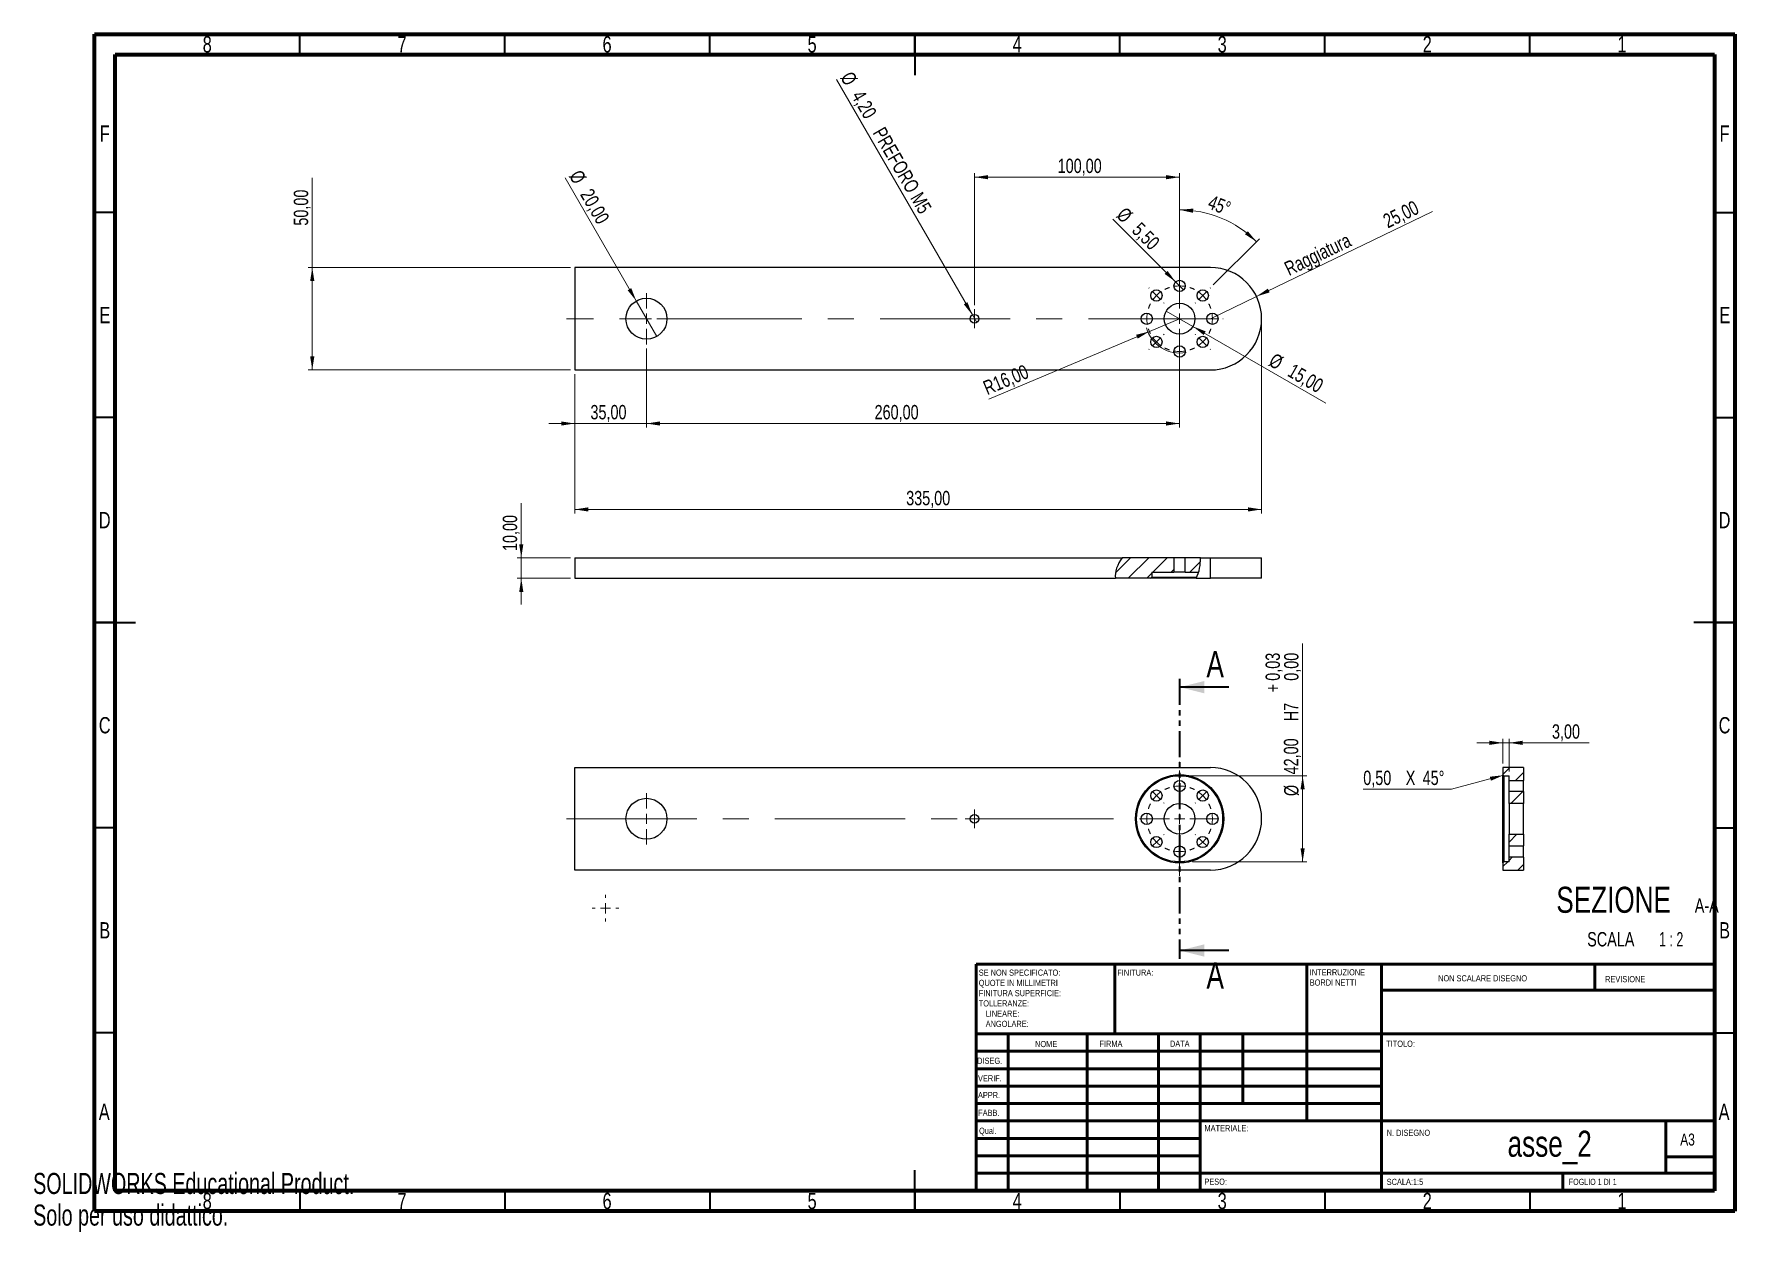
# Model space of a CAD drawing. Header units: millimetres. Extents: x 0 to 415, y 0 to 292.
import ezdxf

# ---------------------------------------------------------------- set-up
doc = ezdxf.new("R2010")
doc.units = ezdxf.units.MM
doc.linetypes.add('CENTERX2', pattern=[20.32, 12.7, -2.54, 2.54, -2.54])
doc.linetypes.add('PHANTOM', pattern=[12.7, 6.35, -1.27, 1.27, -1.27, 1.27, -1.27])
doc.styles.add('SLDTEXTSTYLE0', font='TXT', dxfattribs={"width": 0.75})
doc.styles.add('SLDTEXTSTYLE1', font='TXT', dxfattribs={"width": 0.692308})
doc.styles.add('SLDTEXTSTYLE2', font='TXT', dxfattribs={"width": 0.65})
doc.styles.add('SLDTEXTSTYLE3', font='TXT', dxfattribs={"width": 0.7})
doc.dimstyles.new('SLDDIMSTYLE0', dxfattribs={"dimtxt": 3.5, "dimasz": 3.302, "dimexe": 0, "dimexo": 0.0625, "dimgap": 0.875, "dimtad": 1, "dimlfac": 2, "dimrnd": 1e-09, "dimzin": 12, "dimdsep": 46, "dimtxsty": 'SLDTEXTSTYLE0', "dimblk1": 'NONE', "dimsah": 1, "dimcen": 0, "dimadec": 0, "dimazin": 3, "dimtfac": 1, "dimtmove": 0, "dimatfit": 3, "dimldrblk": 'NONE', "dimfxl": 0, "dimfrac": 2, "dimtolj": 1, "dimtzin": 12, "dimarcsym": 0})
doc.dimstyles.new('SLDDIMSTYLE1', dxfattribs={"dimtxt": 3.5, "dimasz": 3.302, "dimexe": 0, "dimexo": 0.0625, "dimgap": 0.875, "dimtad": 1, "dimdec": 4, "dimlfac": 2, "dimzin": 12, "dimdsep": 46, "dimtxsty": 'SLDTEXTSTYLE0', "dimsah": 1, "dimcen": 0.09, "dimazin": 3, "dimtfac": 1, "dimtofl": 0, "dimtmove": 0, "dimatfit": 3, "dimfxl": 0, "dimfrac": 2, "dimtolj": 1, "dimtzin": 12, "dimarcsym": 0})
doc.dimstyles.new('SLDDIMSTYLE2', dxfattribs={"dimtxt": 3.5, "dimasz": 3.302, "dimexe": 0, "dimexo": 0.0625, "dimgap": 0.875, "dimtad": 1, "dimlfac": 2, "dimrnd": 1e-09, "dimzin": 12, "dimdsep": 46, "dimtxsty": 'SLDTEXTSTYLE0', "dimsah": 1, "dimcen": 0, "dimadec": 0, "dimazin": 3, "dimtfac": 1, "dimtofl": 0, "dimtmove": 0, "dimatfit": 3, "dimfxl": 0, "dimfrac": 2, "dimtolj": 1, "dimtzin": 12, "dimarcsym": 0})
doc.dimstyles.new('SLDDIMSTYLE3', dxfattribs={"dimtxt": 3.5, "dimasz": 3.302, "dimexe": 0, "dimexo": 0.0625, "dimgap": 0.875, "dimtad": 1, "dimlfac": 2, "dimrnd": 1e-09, "dimzin": 12, "dimdsep": 46, "dimtxsty": 'SLDTEXTSTYLE0', "dimsah": 1, "dimcen": 0, "dimadec": 0, "dimazin": 3, "dimtfac": 1, "dimtofl": 0, "dimtmove": 0, "dimatfit": 3, "dimfxl": 0, "dimfrac": 2, "dimtolj": 1, "dimtzin": 12, "dimarcsym": 0})
doc.dimstyles.new('SLDDIMSTYLE4', dxfattribs={"dimtxt": 3.5, "dimasz": 3.302, "dimexe": 0, "dimexo": 0.0625, "dimgap": 0.875, "dimtad": 1, "dimlfac": 2, "dimrnd": 1e-09, "dimzin": 12, "dimdsep": 46, "dimtxsty": 'SLDTEXTSTYLE0', "dimsah": 1, "dimcen": 0.09, "dimadec": 0, "dimazin": 3, "dimtfac": 1, "dimtofl": 0, "dimtmove": 0, "dimatfit": 3, "dimfxl": 0, "dimfrac": 2, "dimtolj": 1, "dimtzin": 12, "dimarcsym": 0})
doc.dimstyles.new('SLDDIMSTYLE5', dxfattribs={"dimtxt": 3.5, "dimasz": 3.302, "dimexe": 0, "dimexo": 0.0625, "dimgap": 0.875, "dimtad": 1, "dimlfac": 2, "dimrnd": 1e-09, "dimzin": 12, "dimdsep": 46, "dimtxsty": 'SLDTEXTSTYLE0', "dimsah": 1, "dimcen": 0.09, "dimadec": 0, "dimazin": 3, "dimtfac": 1, "dimtmove": 0, "dimatfit": 0, "dimfxl": 0, "dimfrac": 2, "dimtolj": 1, "dimtzin": 12, "dimarcsym": 0})
doc.dimstyles.new('SLDDIMSTYLE6', dxfattribs={"dimtxt": 3.5, "dimasz": 3.302, "dimexe": 0, "dimexo": 0.0625, "dimgap": 0.875, "dimtad": 1, "dimlfac": 2, "dimrnd": 1e-09, "dimzin": 12, "dimdsep": 46, "dimtxsty": 'SLDTEXTSTYLE0', "dimblk1": 'NONE', "dimsah": 1, "dimcen": 0, "dimadec": 0, "dimazin": 3, "dimtfac": 1, "dimtmove": 0, "dimatfit": 3, "dimldrblk": 'NONE', "dimfxl": 0, "dimfrac": 2, "dimtolj": 1, "dimtzin": 12, "dimarcsym": 0})
doc.dimstyles.new('SLDDIMSTYLE7', dxfattribs={"dimtxt": 3.5, "dimasz": 3.302, "dimexe": 0, "dimexo": 0.0625, "dimgap": 0.875, "dimtad": 1, "dimlfac": 2, "dimrnd": 1e-09, "dimzin": 12, "dimdsep": 46, "dimtxsty": 'SLDTEXTSTYLE0', "dimsah": 1, "dimcen": 0.09, "dimadec": 0, "dimazin": 3, "dimtol": 1, "dimtp": 0.025, "dimtfac": 1, "dimtofl": 0, "dimtmove": 0, "dimatfit": 3, "dimfxl": 0, "dimfrac": 2, "dimtolj": 1, "dimarcsym": 0})

# ---------------------------------------------------------------- blocks, each defined once
blk = doc.blocks.new('SW_NOTE_0')
at = {"color": 0, "linetype": 'Continuous', "lineweight": 0, "char_height": 1.5, "attachment_point": 1, "style": 'SLDTEXTSTYLE0'}
for s, insert in [('SE NON SPECIFICATO:', (0, 1.93)), ('QUOTE IN MILLIMETRI', (0, -0.57)), ('FINITURA SUPERFICIE:', (0, -3.07)), ('TOLLERANZE:', (0, -5.57)), ('LINEARE:', (1.69, -8.07)), ('ANGOLARE:', (1.69, -10.57))]:
    blk.add_mtext(s, dxfattribs=dict(at, insert=insert))
blk = doc.blocks.new('SW_NOTE_0_1')
at = {"color": 0, "linetype": 'Continuous', "lineweight": 0, "char_height": 1.5, "attachment_point": 1, "style": 'SLDTEXTSTYLE0'}
for s, insert in [('INTERRUZIONE', (0, 1.93)), ('BORDI NETTI', (0, -0.57))]:
    blk.add_mtext(s, dxfattribs=dict(at, insert=insert))
blk = doc.blocks.new('_D')
at = {"color": 7, "linetype": 'Continuous', "lineweight": 0}
for q in [(263.26, 246.9), (280.54, 229.62)]:
    blk.add_line((278.6, 231.57), q, dxfattribs=at)
at = {"color": 7, "linetype": 'Continuous', "lineweight": 18}
blk.add_solid([(278.6, 231.57), (276.62, 234.26), (275.9, 233.54)], dxfattribs=at)
at = {"color": 7, "linetype": 'Continuous', "lineweight": 18, "char_height": 3.5, "attachment_point": 1, "rotation": 315, "style": 'SLDTEXTSTYLE0'}
for s, insert in [('%%c', (266.42, 250.06)), ('5,50', (270.19, 246.37))]:
    blk.add_mtext(s, dxfattribs=dict(at, insert=insert))
blk = doc.blocks.new('_None')
blk = doc.blocks.new('_D_1')
at = {"color": 7, "linetype": 'Continuous', "lineweight": 0}
for p, q in [((279.57, 228.6), (279.57, 250.13)), ((287.79, 230.82), (299.04, 242.07))]:
    blk.add_line(p, q, dxfattribs=at)
at = {"color": 7, "linetype": 'Continuous', "lineweight": 18}
blk.add_arc((279.57, 222.6), 26.54, 45, 90, dxfattribs=at)
for points in [[(279.57, 249.13), (282.83, 248.42), (282.9, 249.44)], [(298.34, 241.36), (296.2, 243.93), (295.52, 243.17)]]:
    blk.add_solid(points, dxfattribs=at)
at = {"color": 7, "linetype": 'Continuous', "lineweight": 18, "insert": (287.44, 252.84), "char_height": 3.5, "attachment_point": 1, "rotation": 338.9377, "style": 'SLDTEXTSTYLE0'}
blk.add_mtext('45°', dxfattribs=at)
blk = doc.blocks.new('_D_2')
at = {"color": 7, "linetype": 'Continuous', "lineweight": 0}
for q in [(276.32, 224.47), (315.19, 202.03)]:
    blk.add_line((282.82, 220.72), q, dxfattribs=at)
at = {"color": 7, "linetype": 'Continuous', "lineweight": 18}
blk.add_solid([(282.82, 220.72), (285.42, 218.63), (285.93, 219.51)], dxfattribs=at)
at = {"color": 7, "linetype": 'Continuous', "lineweight": 18, "char_height": 3.5, "attachment_point": 1, "rotation": 330, "style": 'SLDTEXTSTYLE0'}
for s, insert in [('%%c', (302.79, 214.39)), ('15,00', (307.39, 211.8))]:
    blk.add_mtext(s, dxfattribs=dict(at, insert=insert))
blk = doc.blocks.new('_D_3')
at = {"color": 7, "linetype": 'Continuous', "lineweight": 0}
for q in [(279.57, 222.6), (233.06, 203)]:
    blk.add_line((272.2, 219.49), q, dxfattribs=at)
at = {"color": 7, "linetype": 'Continuous', "lineweight": 18}
blk.add_arc((279.57, 222.6), 8.38, 195.7221, 281.1367, dxfattribs=at)
blk.add_solid([(272.2, 219.49), (268.96, 218.67), (269.35, 217.74)], dxfattribs=at)
at = {"color": 7, "linetype": 'Continuous', "lineweight": 18, "insert": (231.31, 207.15), "char_height": 3.5, "attachment_point": 1, "rotation": 22.8472, "style": 'SLDTEXTSTYLE0'}
blk.add_mtext('R16,00', dxfattribs=at)
blk = doc.blocks.new('_D_4')
at = {"color": 7, "linetype": 'Continuous', "lineweight": 0}
for q in [(341.26, 248.74), (287.07, 222.6)]:
    blk.add_line((298.33, 228.03), q, dxfattribs=at)
at = {"color": 7, "linetype": 'Continuous', "lineweight": 18}
blk.add_solid([(298.33, 228.03), (301.52, 229), (301.08, 229.92)], dxfattribs=at)
at = {"color": 7, "linetype": 'Continuous', "lineweight": 18, "char_height": 3.5, "attachment_point": 1, "rotation": 25.7558, "style": 'SLDTEXTSTYLE0'}
for s, insert in [('25,00', (328.82, 247.74)), ('Raggiatura', (304.75, 236.13))]:
    blk.add_mtext(s, dxfattribs=dict(at, insert=insert))
blk = doc.blocks.new('_D_5')
at = {"color": 7, "linetype": 'Continuous', "lineweight": 0}
for p, q in [((68.07, 235.1), (68.07, 256.91)), ((131.07, 235.1), (67.07, 235.1)), ((68.07, 235.1), (68.07, 210.1)), ((131.07, 210.1), (67.07, 210.1))]:
    blk.add_line(p, q, dxfattribs=at)
at = {"color": 7, "linetype": 'Continuous', "lineweight": 18}
for points in [[(68.07, 235.1), (67.56, 231.79), (68.58, 231.79)], [(68.07, 210.1), (68.58, 213.4), (67.56, 213.4)]]:
    blk.add_solid(points, dxfattribs=at)
at = {"color": 7, "linetype": 'Continuous', "lineweight": 18, "insert": (63.56, 245.28), "char_height": 3.5, "attachment_point": 1, "rotation": 90, "style": 'SLDTEXTSTYLE0'}
blk.add_mtext('50,00', dxfattribs=at)
blk = doc.blocks.new('_D_6')
at = {"color": 7, "linetype": 'Continuous', "lineweight": 0}
for p, q in [((299.57, 221.6), (299.57, 175.1)), ((132.07, 209.1), (132.07, 175.1)), ((132.07, 176.1), (299.57, 176.1))]:
    blk.add_line(p, q, dxfattribs=at)
at = {"color": 7, "linetype": 'Continuous', "lineweight": 18}
for points in [[(132.07, 176.1), (135.37, 175.59), (135.37, 176.6)], [(299.57, 176.1), (296.27, 176.6), (296.27, 175.59)]]:
    blk.add_solid(points, dxfattribs=at)
at = {"color": 7, "linetype": 'Continuous', "lineweight": 18, "insert": (212.9, 180.61), "char_height": 3.5, "attachment_point": 1, "style": 'SLDTEXTSTYLE0'}
blk.add_mtext('335,00', dxfattribs=at)
blk = doc.blocks.new('_D_7')
at = {"color": 7, "linetype": 'Continuous', "lineweight": 0}
for p, q in [((279.57, 216.6), (279.57, 196.04)), ((149.57, 215.35), (149.57, 196.04)), ((149.57, 197.04), (279.57, 197.04))]:
    blk.add_line(p, q, dxfattribs=at)
at = {"color": 7, "linetype": 'Continuous', "lineweight": 18}
for points in [[(149.57, 197.04), (152.87, 196.54), (152.87, 197.55)], [(279.57, 197.04), (276.27, 197.55), (276.27, 196.54)]]:
    blk.add_solid(points, dxfattribs=at)
at = {"color": 7, "linetype": 'Continuous', "lineweight": 18, "insert": (205.19, 201.56), "char_height": 3.5, "attachment_point": 1, "style": 'SLDTEXTSTYLE0'}
blk.add_mtext('260,00', dxfattribs=at)
blk = doc.blocks.new('_D_8')
at = {"color": 7, "linetype": 'Continuous', "lineweight": 0}
for q in [(129.73, 256.96), (152.07, 218.26)]:
    blk.add_line((147.07, 226.93), q, dxfattribs=at)
at = {"color": 7, "linetype": 'Continuous', "lineweight": 18}
blk.add_solid([(147.07, 226.93), (145.86, 230.04), (144.98, 229.53)], dxfattribs=at)
at = {"color": 7, "linetype": 'Continuous', "lineweight": 18, "char_height": 3.5, "attachment_point": 1, "rotation": 300, "style": 'SLDTEXTSTYLE0'}
for s, insert in [('%%c', (133.63, 259.21)), ('20,00', (136.31, 254.66))]:
    blk.add_mtext(s, dxfattribs=dict(at, insert=insert))
blk = doc.blocks.new('_D_9')
at = {"color": 7, "linetype": 'Continuous', "lineweight": 0}
for p, q in [((229.57, 225.9), (229.57, 258.1)), ((279.57, 228.6), (279.57, 258.1)), ((229.57, 257.1), (279.57, 257.1))]:
    blk.add_line(p, q, dxfattribs=at)
at = {"color": 7, "linetype": 'Continuous', "lineweight": 18}
for points in [[(229.57, 257.1), (232.87, 256.59), (232.87, 257.6)], [(279.57, 257.1), (276.27, 257.6), (276.27, 256.59)]]:
    blk.add_solid(points, dxfattribs=at)
at = {"color": 7, "linetype": 'Continuous', "lineweight": 18, "insert": (249.84, 261.61), "char_height": 3.5, "attachment_point": 1, "style": 'SLDTEXTSTYLE0'}
blk.add_mtext('100,00', dxfattribs=at)
blk = doc.blocks.new('_D_10')
at = {"color": 7, "linetype": 'Continuous', "lineweight": 0}
for p, q in [((149.57, 215.35), (149.57, 196.04)), ((132.07, 209.1), (132.07, 196.04)), ((132.07, 197.04), (125.72, 197.04)), ((132.07, 197.04), (149.57, 197.04)), ((149.57, 197.04), (155.92, 197.04))]:
    blk.add_line(p, q, dxfattribs=at)
at = {"color": 7, "linetype": 'Continuous', "lineweight": 18}
for points in [[(132.07, 197.04), (128.77, 197.55), (128.77, 196.54)], [(149.57, 197.04), (152.87, 196.54), (152.87, 197.55)]]:
    blk.add_solid(points, dxfattribs=at)
at = {"color": 7, "linetype": 'Continuous', "lineweight": 18, "insert": (135.91, 201.56), "char_height": 3.5, "attachment_point": 1, "style": 'SLDTEXTSTYLE0'}
blk.add_mtext('35,00', dxfattribs=at)
blk = doc.blocks.new('_D_11')
at = {"color": 7, "linetype": 'Continuous', "lineweight": 0}
for q in [(195.88, 280.95), (230.09, 221.69)]:
    blk.add_line((229.04, 223.5), q, dxfattribs=at)
at = {"color": 7, "linetype": 'Continuous', "lineweight": 18}
blk.add_solid([(229.04, 223.5), (227.83, 226.62), (226.95, 226.11)], dxfattribs=at)
at = {"color": 7, "linetype": 'Continuous', "lineweight": 18, "char_height": 3.5, "attachment_point": 1, "rotation": 300, "style": 'SLDTEXTSTYLE0'}
for s, insert in [('%%c', (199.78, 283.2)), ('4,20', (202.47, 278.66)), ('PREFORO M5', (207.65, 269.68))]:
    blk.add_mtext(s, dxfattribs=dict(at, insert=insert))
blk = doc.blocks.new('SW_CENTERMARKSYMBOL_0')
at = {"color": 0, "linetype": 'Continuous', "lineweight": 18}
for p, q in [((0, 2.5), (0, 5)), ((-2.5, 0), (-5, 0)), ((0, 0), (-1.25, 0)), ((0, 0), (0, 1.25)), ((0, 0), (0, -1.25)), ((0, 0), (1.25, 0)), ((2.5, 0), (5, 0)), ((0, -2.5), (0, -5))]:
    blk.add_line(p, q, dxfattribs=at)
blk = doc.blocks.new('SW_CENTERMARKSYMBOL_1')
at = {"color": 0, "linetype": 'Continuous', "lineweight": 18}
for p, q in [((5.66, 4.84), (5.66, 4.97)), ((-1.77, 1.77), (-1.86, 1.86)), ((0, 0), (-0.88, 0.88)), ((0, 0), (0.88, -0.88)), ((5.66, -3.16), (5.66, 3.59)), ((5.66, 2.34), (5.66, 3.59)), ((5.66, 2.34), (5.66, 1.09)), ((11.31, 0), (12.2, 0.88)), ((13.08, 1.77), (13.17, 1.86)), ((1.77, -1.77), (1.86, -1.86)), ((5.66, -0.16), (5.66, -0.28)), ((9.55, -1.77), (9.46, -1.86)), ((11.31, 0), (10.43, -0.88)), ((-4.84, -5.66), (-4.97, -5.66)), ((3.16, -5.66), (-3.59, -5.66)), ((-2.34, -5.66), (-3.59, -5.66)), ((-2.34, -5.66), (-1.09, -5.66)), ((0.16, -5.66), (0.28, -5.66)), ((5.66, -5.66), (4.41, -5.66)), ((5.66, -5.66), (5.66, -4.41)), ((5.66, -5.66), (5.66, -6.91)), ((5.66, -5.66), (6.91, -5.66)), ((5.66, -8.16), (5.66, -14.91)), ((8.16, -5.66), (14.91, -5.66)), ((11.16, -5.66), (11.03, -5.66)), ((13.66, -5.66), (12.41, -5.66)), ((13.66, -5.66), (14.91, -5.66)), ((16.16, -5.66), (16.28, -5.66)), ((0, -11.31), (-0.88, -12.2)), ((0, -11.31), (0.88, -10.43)), ((1.77, -9.55), (1.86, -9.46)), ((5.66, -11.16), (5.66, -11.03)), ((5.66, -13.66), (5.66, -12.41)), ((9.55, -9.55), (9.46, -9.46)), ((11.31, -11.31), (10.43, -10.43)), ((11.31, -11.31), (12.2, -12.2)), ((-1.77, -13.08), (-1.86, -13.17)), ((5.66, -13.66), (5.66, -14.91)), ((5.66, -16.16), (5.66, -16.28)), ((13.08, -13.08), (13.17, -13.17))]:
    blk.add_line(p, q, dxfattribs=at)
at = {"color": 0, "linetype": 'Continuous', "lineweight": 0}
for start, end in [(135, 143.9525), (126.0475, 135), (90, 98.9525), (81.0475, 90), (45, 53.9525), (36.0475, 45), (171.0475, 180), (180, 188.9525), (0, 8.9525), (351.0475, 0), (216.0475, 225), (225, 233.9525), (306.0475, 315), (315, 323.9525), (261.0475, 270), (270, 278.9525)]:
    blk.add_arc((5.66, -5.66), 8, start, end, dxfattribs=at)
at = {"color": 0, "linetype": 'CENTERX2', "lineweight": 0}
for start, end in [(107.9049, 117.0951), (62.9049, 72.0951), (152.9049, 162.0951), (17.9049, 27.0951), (197.9049, 207.0951), (332.9049, 342.0951), (242.9049, 252.0951), (287.9049, 297.0951)]:
    blk.add_arc((5.66, -5.66), 8, start, end, dxfattribs=at)
blk = doc.blocks.new('SW_CENTERMARKSYMBOL_2')
at = {"color": 0, "linetype": 'Continuous', "lineweight": 18}
for p, q in [((0, 2.5), (0, 6.25)), ((-2.5, 0), (-6.25, 0)), ((0, 0), (-1.25, 0)), ((0, 0), (0, 1.25)), ((0, 0), (0, -1.25)), ((0, 0), (1.25, 0)), ((2.5, 0), (6.25, 0)), ((0, -2.5), (0, -6.25))]:
    blk.add_line(p, q, dxfattribs=at)
blk = doc.blocks.new('SW_CENTERMARKSYMBOL_3')
at = {"color": 0, "linetype": 'Continuous', "lineweight": 18}
for p, q in [((-1.25, 0), (-2.3, 0)), ((0, 0), (-1.25, 0)), ((0, 1.25), (0, 2.3)), ((0, 0), (0, 1.25)), ((0, 0), (0, -1.25)), ((0, 0), (1.25, 0)), ((1.25, 0), (2.3, 0)), ((0, -1.25), (0, -2.3))]:
    blk.add_line(p, q, dxfattribs=at)
blk = doc.blocks.new('_D_12')
at = {"color": 7, "linetype": 'Continuous', "lineweight": 0}
for p, q in [((119.04, 164.3), (119.04, 177.59)), ((131.07, 164.3), (118.04, 164.3)), ((119.04, 164.3), (119.04, 159.3)), ((131.07, 159.3), (118.04, 159.3)), ((119.04, 159.3), (119.04, 152.95))]:
    blk.add_line(p, q, dxfattribs=at)
at = {"color": 7, "linetype": 'Continuous', "lineweight": 18}
for points in [[(119.04, 164.3), (119.54, 167.61), (118.53, 167.61)], [(119.04, 159.3), (118.53, 156), (119.54, 156)]]:
    blk.add_solid(points, dxfattribs=at)
at = {"color": 7, "linetype": 'Continuous', "lineweight": 18, "insert": (114.52, 165.95), "char_height": 3.5, "attachment_point": 1, "rotation": 90, "style": 'SLDTEXTSTYLE0'}
blk.add_mtext('10,00', dxfattribs=at)
blk = doc.blocks.new('_D_13')
at = {"color": 7, "linetype": 'Continuous', "lineweight": 0}
for p, q in [((309.57, 111.17), (309.57, 143.37)), ((280.57, 111.17), (310.57, 111.17)), ((309.57, 111.17), (309.57, 90.17)), ((282.69, 90.17), (310.57, 90.17))]:
    blk.add_line(p, q, dxfattribs=at)
at = {"color": 7, "linetype": 'Continuous', "lineweight": 18}
for points in [[(309.57, 111.17), (309.06, 107.86), (310.08, 107.86)], [(309.57, 90.17), (310.08, 93.47), (309.06, 93.47)]]:
    blk.add_solid(points, dxfattribs=at)
at = {"color": 7, "linetype": 'Continuous', "lineweight": 18, "char_height": 3.5, "attachment_point": 1, "rotation": 90, "style": 'SLDTEXTSTYLE0'}
for s, insert in [('0,03', (300.53, 134.32)), ('0,00', (305.06, 134.32)), ('+', (300.53, 131.49)), ('H7', (305, 124.44)), ('42,00', (305, 111.49)), ('%%c', (305.06, 106.21))]:
    blk.add_mtext(s, dxfattribs=dict(at, insert=insert))
blk = doc.blocks.new('SW_CENTERMARKSYMBOL_4')
at = {"color": 0, "linetype": 'Continuous', "lineweight": 18}
for p, q in [((0, 2.5), (0, 3.375)), ((0, 0), (0, 1.25)), ((0, 0), (0, -1.25)), ((0, -2.5), (0, -3.375)), ((0, -18.5), (0, -17.625)), ((0, -21), (0, -19.75)), ((0, -21), (0, -22.25)), ((0, -23.5), (0, -24.375))]:
    blk.add_line(p, q, dxfattribs=at)
at = {"color": 0, "linetype": 'Continuous', "lineweight": 0}
for start, end in [(90, 96.82093), (83.17907, 90), (263.17907, 270), (270, 276.82093)]:
    blk.add_arc((0, -10.5), 10.5, start, end, dxfattribs=at)
at = {"color": 0, "linetype": 'CENTERX2', "lineweight": 0}
for start, end in [(103.64185, 256.35815), (283.64185, 76.35815)]:
    blk.add_arc((0, -10.5), 10.5, start, end, dxfattribs=at)
blk = doc.blocks.new('SW_CENTERMARKSYMBOL_5')
at = {"color": 0, "linetype": 'Continuous', "lineweight": 18}
for p, q in [((-2.5, 0), (-3.25, 0)), ((0, 0), (-1.25, 0)), ((0, 2.5), (0, 3.25)), ((0, 0), (0, 1.25)), ((0, 0), (0, -1.25)), ((0, 0), (1.25, 0)), ((2.5, 0), (3.25, 0)), ((0, -2.5), (0, -3.25))]:
    blk.add_line(p, q, dxfattribs=at)
blk = doc.blocks.new('SW_CENTERMARKSYMBOL_6')
at = {"color": 0, "linetype": 'Continuous', "lineweight": 18}
for p, q in [((-1.77, 13.08), (-1.86, 13.17)), ((5.66, 16.16), (5.66, 16.28)), ((5.66, 8.16), (5.66, 14.91)), ((5.66, 13.66), (5.66, 14.91)), ((5.66, 13.66), (5.66, 12.41)), ((13.08, 13.08), (13.17, 13.17)), ((0, 11.31), (-0.88, 12.2)), ((0, 11.31), (0.88, 10.43)), ((1.77, 9.55), (1.86, 9.46)), ((5.66, 11.16), (5.66, 11.03)), ((9.55, 9.55), (9.46, 9.46)), ((11.31, 11.31), (10.43, 10.43)), ((11.31, 11.31), (12.2, 12.2)), ((-4.84, 5.66), (-4.97, 5.66)), ((3.16, 5.66), (-3.59, 5.66)), ((-2.34, 5.66), (-3.59, 5.66)), ((-2.34, 5.66), (-1.09, 5.66)), ((0.16, 5.66), (0.28, 5.66)), ((5.66, 5.66), (4.41, 5.66)), ((5.66, 5.66), (5.66, 6.91)), ((5.66, 5.66), (5.66, 4.41)), ((5.66, 5.66), (6.91, 5.66)), ((8.16, 5.66), (14.91, 5.66)), ((11.16, 5.66), (11.03, 5.66)), ((13.66, 5.66), (12.41, 5.66)), ((13.66, 5.66), (14.91, 5.66)), ((16.16, 5.66), (16.28, 5.66)), ((0, 0), (-0.88, -0.88)), ((0, 0), (0.88, 0.88)), ((1.77, 1.77), (1.86, 1.86)), ((5.66, 3.16), (5.66, -3.59)), ((5.66, 0.16), (5.66, 0.28)), ((9.55, 1.77), (9.46, 1.86)), ((11.31, 0), (10.43, 0.88)), ((11.31, 0), (12.2, -0.88)), ((-1.77, -1.77), (-1.86, -1.86)), ((5.66, -2.34), (5.66, -1.09)), ((5.66, -2.34), (5.66, -3.59)), ((13.08, -1.77), (13.17, -1.86)), ((5.66, -4.84), (5.66, -4.97))]:
    blk.add_line(p, q, dxfattribs=at)
at = {"color": 0, "linetype": 'CENTERX2', "lineweight": 0}
for start, end in [(107.9049, 117.0951), (62.9049, 72.0951), (152.9049, 162.0951), (17.9049, 27.0951), (197.9049, 207.0951), (332.9049, 342.0951), (242.9049, 252.0951), (287.9049, 297.0951)]:
    blk.add_arc((5.66, 5.66), 8, start, end, dxfattribs=at)
at = {"color": 0, "linetype": 'Continuous', "lineweight": 0}
for start, end in [(90, 98.9525), (81.0475, 90), (135, 143.9525), (126.0475, 135), (45, 53.9525), (36.0475, 45), (171.0475, 180), (180, 188.9525), (0, 8.9525), (351.0475, 0), (216.0475, 225), (306.0475, 315), (315, 323.9525), (225, 233.9525), (261.0475, 270), (270, 278.9525)]:
    blk.add_arc((5.66, 5.66), 8, start, end, dxfattribs=at)
blk = doc.blocks.new('SW_CENTERMARKSYMBOL_7')
at = {"color": 0, "linetype": 'Continuous', "lineweight": 18}
for p, q in [((0, 2.5), (0, 6.25)), ((-2.5, 0), (-6.25, 0)), ((0, 0), (-1.25, 0)), ((0, 0), (0, 1.25)), ((0, 0), (0, -1.25)), ((0, 0), (1.25, 0)), ((2.5, 0), (6.25, 0)), ((0, -2.5), (0, -6.25))]:
    blk.add_line(p, q, dxfattribs=at)
blk = doc.blocks.new('SW_CENTERMARKSYMBOL_8')
at = {"color": 0, "linetype": 'Continuous', "lineweight": 18}
for p, q in [((-1.25, 0), (-2.3, 0)), ((0, 0), (-1.25, 0)), ((0, 1.25), (0, 2.3)), ((0, 0), (0, 1.25)), ((0, 0), (0, -1.25)), ((0, 0), (1.25, 0)), ((1.25, 0), (2.3, 0)), ((0, -1.25), (0, -2.3))]:
    blk.add_line(p, q, dxfattribs=at)
blk = doc.blocks.new('_D_14')
at = {"color": 7, "linetype": 'Continuous', "lineweight": 0}
for p, q in [((358.41, 119.19), (352.06, 119.19)), ((358.41, 114.17), (358.41, 120.19)), ((358.41, 119.19), (359.91, 119.19)), ((359.91, 112.17), (359.91, 120.19)), ((359.91, 119.19), (379.42, 119.19))]:
    blk.add_line(p, q, dxfattribs=at)
at = {"color": 7, "linetype": 'Continuous', "lineweight": 18}
for points in [[(358.41, 119.19), (355.11, 119.7), (355.11, 118.68)], [(359.91, 119.19), (363.22, 118.68), (363.22, 119.7)]]:
    blk.add_solid(points, dxfattribs=at)
at = {"color": 7, "linetype": 'Continuous', "lineweight": 18, "insert": (370.37, 123.7), "char_height": 3.5, "attachment_point": 1, "style": 'SLDTEXTSTYLE0'}
blk.add_mtext('3,00', dxfattribs=at)
blk = doc.blocks.new('SW_CHAMFER_DIMENSION_0')
at = {"color": 0, "linetype": 'Continuous', "lineweight": 0}
for p, q in [((21.52, 0), (0, 0)), ((34.18, 3.39), (21.52, 0))]:
    blk.add_line(p, q, dxfattribs=at)
at = {"color": 0, "linetype": 'Continuous', "lineweight": 18}
blk.add_solid([(34.18, 3.39), (30.86, 3.03), (31.13, 2.05)], dxfattribs=at)
at = {"color": 0, "linetype": 'Continuous', "lineweight": 18, "char_height": 3.5, "attachment_point": 1, "style": 'SLDTEXTSTYLE0'}
for s, insert in [('0,50', (0, 4.51)), ('X', (10.36, 4.51)), ('45°', (14.48, 4.51))]:
    blk.add_mtext(s, dxfattribs=dict(at, insert=insert))
blk = doc.blocks.new('SW_NOTE_0_2')
at = {"color": 0, "linetype": 'Continuous', "lineweight": 0, "attachment_point": 2}
for s, insert, char_height, style in [('SEZIONE', (16.47, 8.19), 6.35, 'SLDTEXTSTYLE0'), ('A-A', (39.18, 5.35), 3.5, 'SLDTEXTSTYLE0'), ('SCALA', (15.78, -2.86), 3.5, 'SLDTEXTSTYLE0'), ('1 : 2', (30.51, -2.86), 3.5, 'SLDTEXTSTYLE2')]:
    blk.add_mtext(s, dxfattribs=dict(at, insert=insert, char_height=char_height, style=style))

msp = doc.modelspace()

# ---------------------------------------------------------------- hatches: boundary and pattern name
at = {"linetype": 'Continuous', "lineweight": 18}
h = msp.add_hatch(dxfattribs=at)
h.set_pattern_fill('ANSI31', angle=3e-322, style=0)
edge = h.paths.add_edge_path(flags=0)
edge.add_line((278.194729, 164.303462), (265.57648, 164.303462))
edge.add_spline(control_points=[(265.57648, 164.303462), (264.388801, 162.680032), (263.690689, 160.838005), (263.942537, 159.303462)], knot_values=[0, 0, 0, 0, 0.0992654035, 0.0992654035, 0.0992654035, 0.0992654035], weights=[1, 1, 1, 1], degree=3, periodic=0)
edge.add_line((263.942537, 159.303462), (272.389026, 159.303462))
edge.add_spline(control_points=[(272.389026, 159.303462), (272.515099, 159.387675), (272.641742, 159.471042), (272.768994, 159.553462)], knot_values=[0.029964382, 0.029964382, 0.029964382, 0.029964382, 0.030874104, 0.030874104, 0.030874104, 0.030874104], weights=[1, 1, 1, 1], degree=3, periodic=0)
edge.add_line((272.768994, 159.553462), (272.768994, 160.803462))
edge.add_line((272.768994, 160.803462), (278.194729, 160.803462))
edge.add_line((278.194729, 160.803462), (278.194729, 164.303462))
h = msp.add_hatch(dxfattribs=at)
h.set_pattern_fill('ANSI31', angle=3e-322, style=0)
edge = h.paths.add_edge_path(flags=0)
edge.add_line((284.63706, 164.303462), (280.944729, 164.303462))
edge.add_line((280.944729, 164.303462), (280.944729, 160.803462))
edge.add_line((280.944729, 160.803462), (284.208752, 160.803462))
edge.add_spline(control_points=[(284.208752, 160.803462), (284.560582, 161.947809), (284.700469, 163.153169), (284.63706, 164.303462)], knot_values=[0.5134458501, 0.5134458501, 0.5134458501, 0.5134458501, 0.5730826326, 0.5730826326, 0.5730826326, 0.5730826326], weights=[1, 1, 1, 1], degree=3, periodic=0)
h = msp.add_hatch(dxfattribs=at)
h.set_pattern_fill('ANSI31', style=0)
h.paths.add_polyline_path([(363.414158, 110.040437), (363.414158, 113.165437), (358.414158, 113.165437), (358.414158, 111.415437), (358.664158, 111.165437), (359.914158, 111.165437), (359.914158, 110.040437)], flags=0)
h = msp.add_hatch(dxfattribs=at)
h.set_pattern_fill('ANSI31', style=0)
h.paths.add_polyline_path([(363.414158, 104.415437), (363.414158, 107.290437), (359.914158, 107.290437), (359.914158, 104.415437)], flags=0)
h = msp.add_hatch(dxfattribs=at)
h.set_pattern_fill('ANSI31', style=0)
h.paths.add_polyline_path([(363.414158, 94.040437), (363.414158, 96.915437), (359.914158, 96.915437), (359.914158, 94.040437)], flags=0)
h = msp.add_hatch(dxfattribs=at)
h.set_pattern_fill('ANSI31', style=0)
h.paths.add_polyline_path([(363.414158, 88.165437), (363.414158, 91.290437), (359.914158, 91.290437), (359.914158, 90.165437), (358.664158, 90.165437), (358.414158, 89.915437), (358.414158, 88.165437)], flags=0)

# ---------------------------------------------------------------- linework, layer by layer
at = {"color": 7, "linetype": 'Continuous', "lineweight": 70}
for p, q in [((15, 5), (15, 292)), ((15, 292), (415, 292)), ((415, 292), (415, 5)), ((20, 10), (20, 287)), ((20, 287), (410, 287)), ((410, 287), (410, 10)), ((410, 10), (20, 10)), ((415, 5), (15, 5))]:
    msp.add_line(p, q, dxfattribs=at)
at = {"color": 7, "linetype": 'Continuous', "lineweight": 35}
for p, q in [((65, 287), (65, 292)), ((115, 287), (115, 292)), ((165, 287), (165, 292)), ((215, 292), (215, 282)), ((215, 287), (215, 292)), ((265, 287), (265, 292)), ((315, 287), (315, 292)), ((365, 287), (365, 292)), ((20, 248.5), (15, 248.5)), ((410, 248.5), (415, 248.5)), ((20, 198.5), (15, 198.5)), ((410, 198.5), (415, 198.5)), ((15, 148.5), (25, 148.5)), ((20, 148.5), (15, 148.5)), ((415, 148.5), (405, 148.5)), ((410, 148.5), (415, 148.5)), ((291.569729, 132.765437), (279.569729, 132.765437)), ((20, 98.5), (15, 98.5)), ((410, 98.5), (415, 98.5)), ((291.569729, 68.565437), (279.569729, 68.565437)), ((20, 48.5), (15, 48.5)), ((410, 48.5), (415, 48.5)), ((215, 5), (215, 15)), ((65, 10), (65, 5)), ((115, 10), (115, 5)), ((165, 10), (165, 5)), ((215, 10), (215, 5)), ((265, 10), (265, 5)), ((315, 10), (315, 5)), ((365, 10), (365, 5))]:
    msp.add_line(p, q, dxfattribs=at)
at = {"color": 7, "linetype": 'Continuous', "lineweight": 25}
for p, q in [((132.069729, 235.095048), (132.069729, 210.095048)), ((287.069729, 235.095048), (132.069729, 235.095048)), ((132.069729, 210.095048), (287.069729, 210.095048)), ((132.069729, 164.303462), (132.069729, 159.303462)), ((132.069729, 164.303462), (265.57648, 164.303462)), ((278.194729, 164.303462), (265.57648, 164.303462)), ((278.194729, 164.303462), (278.194729, 160.803462)), ((280.944729, 164.303462), (278.194729, 164.303462)), ((280.944729, 160.803462), (280.944729, 164.303462)), ((284.63706, 164.303462), (280.944729, 164.303462)), ((284.63706, 164.303462), (287.069729, 164.303462)), ((287.069729, 159.303462), (287.069729, 164.303462)), ((287.069729, 164.303462), (299.569729, 164.303462)), ((299.569729, 159.303462), (299.569729, 164.303462)), ((132.069729, 159.303462), (263.942537, 159.303462)), ((272.389026, 159.303462), (263.942537, 159.303462)), ((283.602823, 159.303462), (272.367605, 159.303462)), ((272.768994, 160.803462), (272.768994, 159.553462)), ((272.768994, 160.803462), (278.194729, 160.803462)), ((272.768994, 159.553462), (283.739051, 159.553462)), ((280.944729, 160.803462), (278.194729, 160.803462)), ((280.944729, 160.803462), (284.208752, 160.803462)), ((283.602823, 159.303462), (287.069729, 159.303462)), ((299.569729, 159.303462), (287.069729, 159.303462)), ((132.069729, 88.165437), (132.069729, 113.165437)), ((132.069729, 113.165437), (287.069729, 113.165437)), ((358.414158, 113.165437), (358.414158, 111.415437)), ((363.414158, 113.165437), (358.414158, 113.165437)), ((363.414158, 113.165437), (363.414158, 110.040437)), ((358.664158, 111.165437), (358.414158, 111.415437)), ((358.414158, 89.915437), (358.414158, 111.415437)), ((358.664158, 111.165437), (358.664158, 90.165437)), ((358.664158, 111.165437), (359.914158, 111.165437)), ((359.914158, 110.040437), (359.914158, 111.165437)), ((359.914158, 107.290437), (359.914158, 110.040437)), ((359.914158, 110.040437), (363.414158, 110.040437)), ((363.414158, 107.290437), (363.414158, 110.040437)), ((363.414158, 107.290437), (359.914158, 107.290437)), ((359.914158, 104.415437), (359.914158, 107.290437)), ((359.914158, 104.415437), (359.914158, 96.915437)), ((363.414158, 104.415437), (359.914158, 104.415437)), ((363.414158, 107.290437), (363.414158, 104.415437)), ((363.414158, 96.915437), (363.414158, 104.415437)), ((359.914158, 96.915437), (363.414158, 96.915437)), ((359.914158, 94.040437), (359.914158, 96.915437)), ((363.414158, 96.915437), (363.414158, 94.040437)), ((359.914158, 91.290437), (359.914158, 94.040437)), ((359.914158, 94.040437), (363.414158, 94.040437)), ((363.414158, 91.290437), (359.914158, 91.290437)), ((359.914158, 90.165437), (359.914158, 91.290437)), ((363.414158, 91.290437), (363.414158, 94.040437)), ((363.414158, 91.290437), (363.414158, 88.165437)), ((287.069729, 88.165437), (132.069729, 88.165437)), ((358.414158, 89.915437), (358.664158, 90.165437)), ((358.414158, 89.915437), (358.414158, 88.165437)), ((358.414158, 88.165437), (363.414158, 88.165437)), ((359.914158, 90.165437), (358.664158, 90.165437))]:
    msp.add_line(p, q, dxfattribs=at)
at = {"color": 7, "linetype": 'CENTERX2', "lineweight": 18, "ltscale": 2.5}
for p, q in [((289.069729, 222.595048), (130.069729, 222.595048)), ((130.069729, 100.665437), (289.069729, 100.665437))]:
    msp.add_line(p, q, dxfattribs=at)
at = {"color": 7, "linetype": 'PHANTOM', "lineweight": 35}
msp.add_line((279.569729, 134.765437), (279.569729, 66.565437), dxfattribs=at)
at = {"color": 7, "linetype": 'Continuous', "lineweight": 50}
for p, q in [((230, 65.25), (410, 65.25)), ((230, 65.25), (230, 10)), ((263.8, 48.25), (263.8, 65.25)), ((310.6, 65.25), (310.6, 27)), ((328.8, 65.25), (328.8, 10)), ((380.8, 58.875), (380.8, 65.25)), ((410, 58.875), (328.8, 58.875)), ((410, 48.25), (230, 48.25)), ((237.8, 48.25), (237.8, 10)), ((256.990952, 48.25), (256.990952, 10)), ((274.398926, 48.25), (274.398926, 10)), ((284.6, 10), (284.6, 48.25)), ((295, 31.25), (295, 48.25)), ((328.8, 44), (230, 44)), ((328.8, 39.75), (230, 39.75)), ((328.8, 35.5), (230, 35.5)), ((328.8, 31.25), (230, 31.25)), ((284.6, 27), (230, 27)), ((284.6, 27), (410, 27)), ((398.167622, 14.25), (398.167622, 27)), ((284.6, 22.749928), (230, 22.749928)), ((284.6, 18.5), (230, 18.5)), ((410, 18.292455), (398.167622, 18.292455)), ((230, 14.25), (410, 14.25)), ((373, 10), (373, 14.25))]:
    msp.add_line(p, q, dxfattribs=at)
at = {"color": 7, "linetype": 'Continuous', "lineweight": 25}
for centre, radius in [((273.912875, 228.251902), 1.375), ((279.569729, 230.595048), 1.375), ((285.226584, 228.251902), 1.375), ((149.569729, 222.595048), 5), ((279.569729, 222.595048), 3.75), ((229.569729, 222.595048), 1.05), ((271.569729, 222.595048), 1.375), ((287.569729, 222.595048), 1.375), ((273.912875, 216.938193), 1.375), ((279.569729, 214.595048), 1.375), ((285.226584, 216.938193), 1.375), ((279.569729, 100.665437), 10.75), ((279.569729, 100.665437), 10.5), ((279.569729, 108.665437), 1.375), ((149.569729, 100.665437), 5), ((273.912875, 106.322291), 1.375), ((279.569729, 100.665437), 3.75), ((285.226584, 106.322291), 1.375), ((229.569729, 100.665437), 1.05), ((271.569729, 100.665437), 1.375), ((287.569729, 100.665437), 1.375), ((273.912875, 95.008582), 1.375), ((285.226584, 95.008582), 1.375), ((279.569729, 92.665437), 1.375)]:
    msp.add_circle(centre, radius, dxfattribs=at)
for centre, start, end in [((287.069729, 222.595048), 0, 90), ((287.069729, 222.595048), 270, 0), ((287.069729, 100.665437), 0, 90), ((287.069729, 100.665437), 270, 0)]:
    msp.add_arc(centre, 12.5, start, end, dxfattribs=at)
for points in [[(265.57648, 164.303462), (264.388801, 162.680032), (263.690689, 160.838005), (263.942537, 159.303462)], [(283.602823, 159.303462), (284.393114, 160.8497), (284.729057, 162.634539), (284.63706, 164.303462)], [(272.389026, 159.303462), (272.515057, 159.387648), (272.641692, 159.47101), (272.768994, 159.553462)]]:
    msp.add_open_spline(points, degree=3, dxfattribs=at)
at = {"color": 7, "linetype": 'Continuous', "lineweight": 35}
for points in [[(279.569729, 132.765437), (285.569729, 131.265437), (285.569729, 134.265437)], [(279.569729, 68.565437), (285.569729, 67.065437), (285.569729, 70.065437)]]:
    msp.add_solid(points, dxfattribs=at)

# ---------------------------------------------------------------- block references
at = {"color": 7, "linetype": 'Continuous', "lineweight": 0}
for name, p in [('SW_CENTERMARKSYMBOL_1', (273.912875, 228.251902)), ('SW_CENTERMARKSYMBOL_2', (149.569729, 222.595048)), ('SW_CENTERMARKSYMBOL_3', (229.569729, 222.595048)), ('SW_CENTERMARKSYMBOL_0', (279.569729, 222.595048)), ('SW_CENTERMARKSYMBOL_4', (279.569729, 111.165437)), ('SW_CENTERMARKSYMBOL_6', (273.912875, 95.008582)), ('SW_CENTERMARKSYMBOL_7', (149.569729, 100.665437)), ('SW_CENTERMARKSYMBOL_8', (229.569729, 100.665437)), ('SW_NOTE_0_2', (368.938938, 75.909973)), ('SW_CENTERMARKSYMBOL_5', (139.569729, 78.870942)), ('SW_NOTE_0', (230.593669, 61.98737)), ('SW_NOTE_0_1', (311.309216, 62.06949))]:
    msp.add_blockref(name, p, dxfattribs=at)
at = {"color": 7, "linetype": 'Continuous', "lineweight": 18}
msp.add_blockref('SW_CHAMFER_DIMENSION_0', (324.355161, 107.897166), dxfattribs=at)

# ---------------------------------------------------------------- texts
at = {"color": 7, "linetype": 'Continuous', "lineweight": 0}
for s, insert, char_height, attachment_point, style in [('8', (42.460037, 291.468975), 3.96875, 2, 'SLDTEXTSTYLE0'), ('7', (89.960037, 291.468975), 3.96875, 2, 'SLDTEXTSTYLE0'), ('6', (139.960037, 291.468975), 3.96875, 2, 'SLDTEXTSTYLE0'), ('5', (189.960037, 291.468975), 3.96875, 2, 'SLDTEXTSTYLE0'), ('4', (239.960037, 291.468975), 3.96875, 2, 'SLDTEXTSTYLE0'), ('3', (289.960037, 291.468975), 3.96875, 2, 'SLDTEXTSTYLE0'), ('2', (339.960037, 291.468975), 3.96875, 2, 'SLDTEXTSTYLE0'), ('1', (387.460037, 291.468975), 3.96875, 2, 'SLDTEXTSTYLE0'), ('F', (17.45774, 269.718975), 3.96875, 2, 'SLDTEXTSTYLE0'), ('F', (412.45774, 269.718975), 3.96875, 2, 'SLDTEXTSTYLE0'), ('E', (17.507809, 225.468975), 3.96875, 2, 'SLDTEXTSTYLE0'), ('E', (412.507809, 225.468975), 3.96875, 2, 'SLDTEXTSTYLE0'), ('D', (17.452687, 175.468975), 3.96875, 2, 'SLDTEXTSTYLE0'), ('D', (412.452687, 175.468975), 3.96875, 2, 'SLDTEXTSTYLE0'), ('C', (17.458659, 125.468975), 3.96875, 2, 'SLDTEXTSTYLE0'), ('C', (412.458659, 125.468975), 3.96875, 2, 'SLDTEXTSTYLE0'), ('B', (17.470602, 75.468975), 3.96875, 2, 'SLDTEXTSTYLE0'), ('B', (412.470602, 75.468975), 3.96875, 2, 'SLDTEXTSTYLE0'), ('FINITURA:', (264.371292, 63.919272), 1.5, 1, 'SLDTEXTSTYLE0'), ('NON SCALARE DISEGNO', (342.614641, 62.532994), 1.5, 1, 'SLDTEXTSTYLE0'), ('REVISIONE', (383.327582, 62.334909), 1.5, 1, 'SLDTEXTSTYLE0'), ('NOME', (244.322239, 46.501483), 1.5, 1, 'SLDTEXTSTYLE0'), ('FIRMA', (260.033588, 46.561756), 1.5, 1, 'SLDTEXTSTYLE0'), ('DATA', (277.214702, 46.576179), 1.5, 1, 'SLDTEXTSTYLE0'), ('TITOLO:', (329.956187, 46.576179), 1.5, 1, 'SLDTEXTSTYLE0'), ('DISEG.', (230.212149, 42.429715), 1.5, 1, 'SLDTEXTSTYLE0'), ('VERIF.', (230.410469, 38.154407), 1.5, 1, 'SLDTEXTSTYLE0'), ('APPR.', (230.401722, 34.064296), 1.5, 1, 'SLDTEXTSTYLE0'), ('A', (17.339688, 31.218975), 3.96875, 2, 'SLDTEXTSTYLE0'), ('FABB.', (230.455186, 29.733705), 1.5, 1, 'SLDTEXTSTYLE0'), ('A', (412.339688, 31.218975), 3.96875, 2, 'SLDTEXTSTYLE0'), ('Qual.', (230.669043, 25.349649), 1.5, 1, 'SLDTEXTSTYLE0'), ('MATERIALE:', (285.645862, 25.986056), 1.5, 1, 'SLDTEXTSTYLE0'), ('N. DISEGNO', (330.073966, 24.868638), 1.5, 1, 'SLDTEXTSTYLE0'), ('asse_2', (369.818277, 24.631738), 6.35, 2, 'SLDTEXTSTYLE0'), ('A3', (401.64353, 23.921761), 2.9104167, 1, 'SLDTEXTSTYLE0'), ('PESO:', (285.617811, 12.949312), 1.4986, 1, 'SLDTEXTSTYLE0'), ('SCALA:1:5', (330.073966, 12.900087), 1.5, 1, 'SLDTEXTSTYLE0'), ('FOGLIO 1 DI 1', (374.478294, 12.900087), 1.5, 1, 'SLDTEXTSTYLE1'), ('8', (42.460037, 9.468975), 3.96875, 2, 'SLDTEXTSTYLE0'), ('7', (89.960037, 9.468975), 3.96875, 2, 'SLDTEXTSTYLE0'), ('6', (139.960037, 9.468975), 3.96875, 2, 'SLDTEXTSTYLE0'), ('5', (189.960037, 9.468975), 3.96875, 2, 'SLDTEXTSTYLE0'), ('4', (239.960037, 9.468975), 3.96875, 2, 'SLDTEXTSTYLE0'), ('3', (289.960037, 9.468975), 3.96875, 2, 'SLDTEXTSTYLE0'), ('2', (339.960037, 9.468975), 3.96875, 2, 'SLDTEXTSTYLE0'), ('1', (387.460037, 9.468975), 3.96875, 2, 'SLDTEXTSTYLE0')]:
    msp.add_mtext(s, dxfattribs=dict(at, insert=insert, char_height=char_height, attachment_point=attachment_point, style=style))
at = {"color": 7, "linetype": 'Continuous', "attachment_point": 1}
for s, insert, char_height, style in [('A', (286.122664, 141.538913), 6.35, 'SLDTEXTSTYLE0'), ('A', (286.122664, 65.643869), 6.35, 'SLDTEXTSTYLE0'), ('SOLIDWORKS Educational Product.', (0, 14.330509), 5.1381, 'SLDTEXTSTYLE3'), ('Solo per uso didattico.', (0, 6.623359), 5.1381, 'SLDTEXTSTYLE3')]:
    msp.add_mtext(s, dxfattribs=dict(at, insert=insert, char_height=char_height, style=style))

# ---------------------------------------------------------------- dimensions: what is measured, and where the dimension line sits
at = {"color": 7, "linetype": 'Continuous', "lineweight": 18}
dim = msp.add_diameter_dim_2p(p1=(230.094729, 221.685721), p2=(229.044729, 223.504374), text='<> PREFORO M5', dimstyle='SLDDIMSTYLE6', dxfattribs=at)
dim.commit()
dim.dimension.update_dxf_attribs({"geometry": '_D_11', "text_midpoint": (207.107241, 261.501246), "dimtype": 163})
for base, p1, p2, dimstyle, picture, middle in [((279.569729, 257.095048), (229.569729, 224.895048), (279.569729, 227.595048), 'SLDDIMSTYLE4', '_D_9', (256.948501, 257.095048)), ((299.569729, 176.095048), (132.069729, 210.095048), (299.569729, 222.595048), 'SLDDIMSTYLE4', '_D_6', (220.010324, 176.095048)), ((149.569729, 197.044196), (132.069729, 210.095048), (149.569729, 216.345048), 'SLDDIMSTYLE5', '_D_10', (141.730019, 197.044196)), ((279.569729, 197.044196), (149.569729, 216.345048), (279.569729, 217.595048), 'SLDDIMSTYLE4', '_D_7', (212.301227, 197.044196)), ((359.914158, 119.189291), (358.414158, 113.165437), (359.914158, 111.165437), 'SLDDIMSTYLE5', '_D_14', (374.892506, 119.189291))]:
    dim = msp.add_linear_dim(base=base, p1=p1, p2=p2, dimstyle=dimstyle, dxfattribs=at)
    dim.commit()
    dim.dimension.update_dxf_attribs({"geometry": picture, "text_midpoint": middle, "dimtype": 160})
for base, p1, p2, dimstyle, picture, middle in [((68.069729, 210.095048), (132.069729, 235.095048), (132.069729, 210.095048), 'SLDDIMSTYLE4', '_D_5', (68.069729, 251.095048)), ((119.035314, 159.303462), (132.069729, 164.303462), (132.069729, 159.303462), 'SLDDIMSTYLE5', '_D_12', (119.035314, 171.766805))]:
    dim = msp.add_linear_dim(base=base, p1=p1, p2=p2, angle=90, dimstyle=dimstyle, dxfattribs=at)
    dim.commit()
    dim.dimension.update_dxf_attribs({"geometry": picture, "text_midpoint": middle, "dimtype": 160})
for p1, p2, picture, middle in [((152.069729, 218.264921), (147.069729, 226.925175), '_D_8', (133.897944, 249.739403)), ((280.542001, 229.622776), (278.597458, 231.56732), '_D', (268.161467, 242.00333)), ((276.322134, 224.470048), (282.817325, 220.720048), '_D_2', (307.965217, 206.200921))]:
    dim = msp.add_diameter_dim_2p(p1=p1, p2=p2, dimstyle='SLDDIMSTYLE0', dxfattribs=at)
    dim.commit()
    dim.dimension.update_dxf_attribs({"geometry": picture, "text_midpoint": middle, "dimtype": 163})
dim = msp.add_angular_dim_2l(base=(289.725924, 247.114269), line1=((279.569729, 227.595048), (279.569729, 217.595048)), line2=((287.082739, 230.108057), (283.370428, 226.395747)), dimstyle='SLDDIMSTYLE1', dxfattribs=at)
dim.commit()
dim.dimension.update_dxf_attribs({"geometry": '_D_1', "text_midpoint": (289.107535, 247.361371), "dimtype": 162})
dim = msp.add_radius_dim(center=(287.069729, 222.595048), mpoint=(298.32791, 228.026748), text='Raggiatura <>', dimstyle='SLDDIMSTYLE3', dxfattribs=at)
dim.commit()
dim.dimension.update_dxf_attribs({"geometry": '_D_4', "text_midpoint": (324.068926, 240.445943), "dimtype": 164})
dim = msp.add_radius_dim(center=(279.569729, 222.595048), mpoint=(272.197378, 219.488855), dimstyle='SLDDIMSTYLE2', dxfattribs=at)
dim.commit()
dim.dimension.update_dxf_attribs({"geometry": '_D_3', "text_midpoint": (239.642955, 205.772706), "dimtype": 164})
dim = msp.add_linear_dim(base=(309.569729, 90.165437), p1=(279.569729, 111.165437), p2=(279.569729, 90.165437), angle=90, text='%%c<>H7', dimstyle='SLDDIMSTYLE7', dxfattribs=at)
dim.commit()
dim.dimension.update_dxf_attribs({"geometry": '_D_13', "text_midpoint": (309.569729, 124.792918), "dimtype": 160})

doc.saveas('drawing.dxf')
